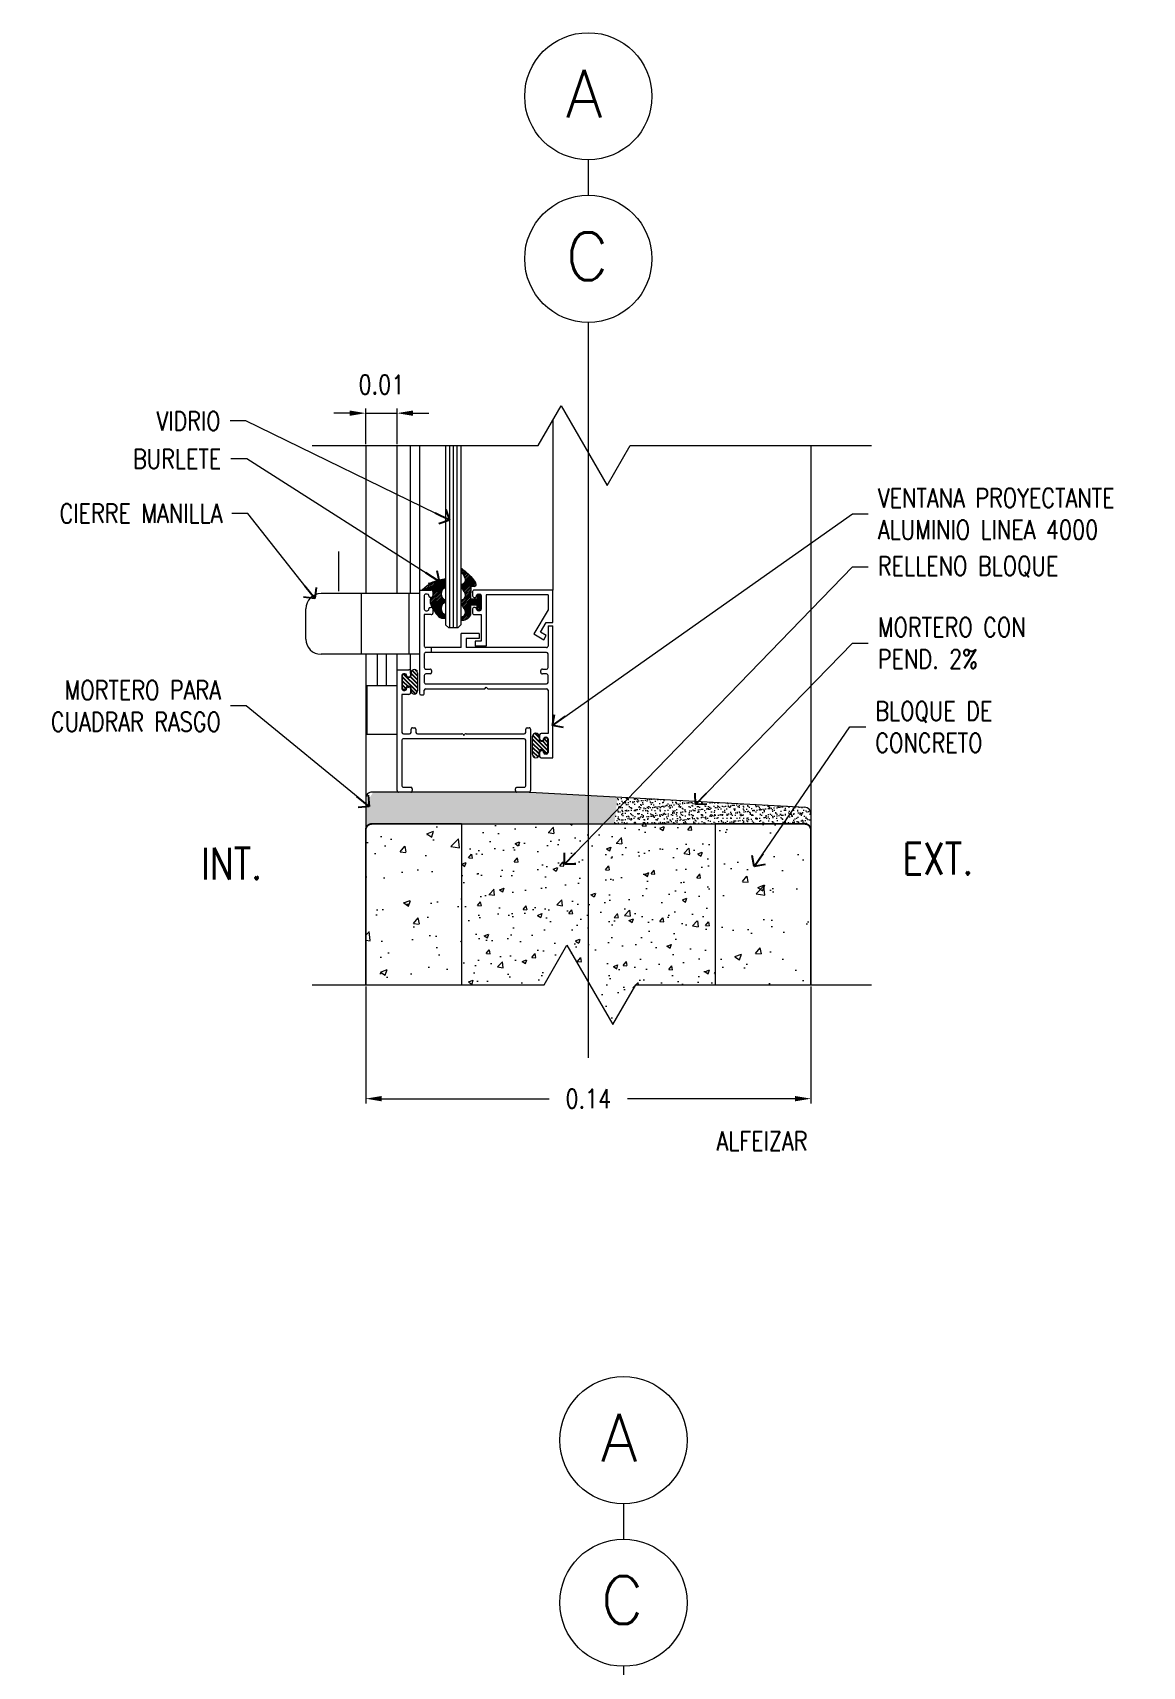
# Model space of a CAD drawing. Header units: metres. Extents: x -40 to 265, y 63 to 163.
# Drawn here: x -39.986 to -39.637, y 66.16 to 66.673 of the extents above; entities that cross this region are included whole.
import ezdxf

# ---------------------------------------------------------------- set-up
doc = ezdxf.new("R2010")
doc.units = ezdxf.units.M
doc.header["$LTSCALE"] = 5
doc.header["$MEASUREMENT"] = 0
doc.linetypes.add('CENTER', pattern=[2, 1.25, -0.25, 0.25, -0.25])
doc.layers.get('0').update_dxf_attribs({"color": 30})
for name, color, linetype, lineweight in [('A-ANNO-DIMS', 3, 'Continuous', 18), ('A-ANNO-SYMB', 3, 'Continuous', 18), ('A-ANNO-TEXT', 3, 'Continuous', 18), ('A-DETL-MBND', 3, 'Continuous', 18), ('A-DETL-PATT', 8, 'Continuous', 18)]:
    doc.layers.add(name, color=color, linetype=linetype, lineweight=lineweight)
doc.styles.add('E-ROMANS', font='romans.shx', dxfattribs={"width": 0.8})
doc.dimstyles.new('E-0001_ARW_24', dxfattribs={"dimscale": 0.001, "dimtxt": 2.4, "dimasz": 2.4, "dimexe": 1.2, "dimexo": 0.8, "dimgap": 1.2, "dimtad": 0, "dimdec": 0, "dimlfac": 1000, "dimzin": 0, "dimdsep": 46, "dimtxsty": 'E-ROMANS', "dimblk": 'OPEN90', "dimcen": 1.2, "dimclrd": 256, "dimclre": 256, "dimclrt": 256, "dimadec": 0, "dimazin": 0, "dimtfac": 1, "dimtdec": 0, "dimtmove": 1, "dimatfit": 3, "dimldrblk": 'OPEN90', "dimfxl": 1, "dimtfill": 1, "dimtolj": 1, "dimtzin": 0, "dimlwd": -1, "dimarcsym": 0})
pattern_1 = [(45, (-0.2417739847272884, 0.2070580966467475), (-0.0002651650429449553, 0.0002651650429449554), [])]
pattern_2 = [(49.99999999999999, (-0.2417739847272884, 0.2070580966467475), (0.02151780547802261, -0.001882564049477853), [0.00225, -0.02475]), (355, (-0.2417739847272884, 0.2070580966467475), (-0.004162540008390001, 0.02256576401100036), [0.0018, -0.0198]), (100.4514, (-0.2399808343272884, 0.2069012164467475), (0.01735528145142065, 0.02068318626182861), [0.0019122057, -0.02103426335999999]), (46.18420000000001, (-0.2417739847272884, 0.2130580966467475), (0.03201723145876934, -0.004965570429870543), [0.003375, -0.037125]), (96.6356, (-0.2391058823772884, 0.2126442974367475), (0.0280398811664611, 0.02922353612701325), [0.002868308639999999, -0.03155138999999998]), (351.1842, (-0.2417739847272884, 0.2130580966467475), (0.02803985835400882, 0.02922355802775974), [0.0027, -0.0297]), (21, (-0.2387739847272884, 0.2115580966467475), (0.01790721156355385, -0.01207856671996017), [0.00225, -0.02475]), (326.0000000000001, (-0.2387739847272884, 0.2115580966467475), (0.007299459957647452, 0.02175450135140559), [0.0018, -0.0198]), (71.4514, (-0.2372817177372884, 0.2105515484667475), (0.0252066788574447, 0.009675914901298573), [0.0019122057, -0.02103426336]), (37.50000000000001, (-0.2417739847272884, 0.2070580966467475), (0.0003647956595187201, 0.009986815614939346), [0, -0.01956, 0, -0.0201, 0, -0.019875]), (7.499999999999999, (-0.2417739847272884, 0.2070580966467475), (0.007892086123264459, 0.01183235135647081), [0, -0.01146, 0, -0.01911, 0, -0.007575]), (327.5, (-0.2484639847272884, 0.2070580966467475), (0.01601467308517227, -0.000676646152031394), [0, -0.0075, 0, -0.0234, 0, -0.03105]), (317.5, (-0.2514639847272884, 0.2070580966467475), (0.01749558508027159, 0.003003149469969529), [0, -0.00975, 0, -0.01554, 0, -0.02205])]
pattern_3 = [(37.50000000000001, (-0.2417739847272884, 0.2070580966467475), (-6.299335810960815e-05, 0.001926823769013159), [0, -0.00152, 0, -0.0017, 0, -0.001625]), (7.499999999999999, (-0.2417739847272884, 0.2070580966467475), (0.001769776705267727, 0.00282214606522974), [0, -0.00082, 0, -0.00137, 0, -0.0005250000000000001]), (327.5, (-0.2430039847272884, 0.2070580966467475), (0.003114141861751495, 5.659053536964498e-06), [0, -0.0005, 0, -0.0018, 0, -0.00235]), (317.5, (-0.2430039847272884, 0.2070580966467475), (0.003006126604572293, 0.0008776755649342492), [0, -0.00025, 0, -0.00118, 0, -0.00135])]

# ---------------------------------------------------------------- blocks, each defined once
blk = doc.blocks.new('_Open90')
at = {"color": 0, "linetype": 'ByBlock', "lineweight": -2}
for p, q in [((0, 0), (-1, 0)), ((-0.5, 0.5), (0, 0)), ((0, 0), (-0.5, -0.5))]:
    blk.add_line(p, q, dxfattribs=at)

msp = doc.modelspace()

# ---------------------------------------------------------------- hatches: boundary and pattern name
at = {"layer": 'A-DETL-PATT'}
h = msp.add_hatch(dxfattribs=at)
h.set_pattern_fill('ANSI31', color=256, scale=0.003, style=0)
h.set_pattern_definition(pattern_1)
edge = h.paths.add_edge_path()
edge.add_line((-39.84857556830772, 66.49532634582626), (-39.84845280174762, 66.49920155022839))
edge.add_spline(control_points=[(-39.84845280174762, 66.49920155022839), (-39.84788121603476, 66.4992131088922), (-39.84571864841735, 66.49925684055232), (-39.84904843631433, 66.503255027569), (-39.85079629488975, 66.50450662288549), (-39.85160321296675, 66.50508443558736)], knot_values=[0, 0, 0, 0, 0.001435461264695682, 0.005431000070971478, 0.008857436169283922, 0.008857436169283922, 0.008857436169283922, 0.008857436169283922], degree=3, periodic=0)
edge.add_line((-39.85160321296674, 66.50508443558735), (-39.85160321296675, 66.50376587562307))
edge.add_spline(control_points=[(-39.85160321296675, 66.50376587562307), (-39.85135782387885, 66.50356677360492), (-39.85050044877666, 66.50287112281367), (-39.84961762001384, 66.50070085258606), (-39.85102676501944, 66.50006872946352), (-39.85160321296675, 66.49981014282056)], knot_values=[0, 0, 0, 0, 0.0009720907800728597, 0.003396428256251964, 0.005074714912631993, 0.005074714912631993, 0.005074714912631993, 0.005074714912631993], degree=3, periodic=0)
edge.add_line((-39.85160321296676, 66.49981014282058), (-39.85160321296676, 66.49884657976975))
edge.add_spline(control_points=[(-39.85160321296675, 66.49884657976973), (-39.85135782387885, 66.49864747775158), (-39.85050044877666, 66.49795182696035), (-39.84961762001384, 66.49578155673272), (-39.85102676501944, 66.4951494336102), (-39.85160321296675, 66.49489084696722)], knot_values=[0, 0, 0, 0, 0.0009720907800728597, 0.003396428256251964, 0.005074714912631993, 0.005074714912631993, 0.005074714912631993, 0.005074714912631993], degree=3, periodic=0)
edge.add_line((-39.85160321296675, 66.49489084696721), (-39.85160321296675, 66.49352157315813))
edge.add_spline(control_points=[(-39.85160321296675, 66.49352157315813), (-39.85135782387885, 66.49332247113998), (-39.85050044877666, 66.49262682034875), (-39.84961762001384, 66.49045655012112), (-39.85102676501944, 66.4898244269986), (-39.85160321296675, 66.48956584035562)], knot_values=[0, 0, 0, 0, 0.0009720907800728597, 0.003396428256251964, 0.005074714912631993, 0.005074714912631993, 0.005074714912631993, 0.005074714912631993], degree=3, periodic=0)
edge.add_line((-39.85160321296676, 66.48956584035562), (-39.85160321296676, 66.48870370499435))
edge.add_arc((-39.85112681228425, 66.49148766144893), 0.002824424038859526, 260.289396401882, 334.5925315056479)
edge.add_line((-39.84857556830772, 66.49027583418255), (-39.84857556830772, 66.49337107859988))
edge.add_line((-39.84857556830772, 66.49337107859988), (-39.84645716181931, 66.49337107859988))
edge.add_line((-39.84645716181931, 66.49337107859988), (-39.84645716181931, 66.49220098596308))
edge.add_arc((-39.84617079831931, 66.49220098596307), 0.0002863634999989983, 179.9999999971567, 270)
edge.add_line((-39.84617079831931, 66.49191462246307), (-39.8456935258193, 66.49191462246307))
edge.add_arc((-39.8456935258193, 66.49220098596307), 0.0002863634999989983, 270, 360)
edge.add_line((-39.8454071623193, 66.49220098596307), (-39.8454071623193, 66.49649643846305))
edge.add_arc((-39.8456935258193, 66.49649643846307), 0.0002863634999989983, 359.9999999971567, 450)
edge.add_line((-39.8456935258193, 66.49678280196306), (-39.84617079831931, 66.49678280196306))
edge.add_arc((-39.84617079831931, 66.49649643846307), 0.0002863634999989983, 90, 180)
edge.add_line((-39.84645716181931, 66.49649643846307), (-39.84645716181931, 66.49532634582626))
edge.add_line((-39.84645716181931, 66.49532634582626), (-39.84857556830772, 66.49532634582626))
h = msp.add_hatch(dxfattribs=at)
h.set_pattern_fill('ANSI31', color=256, scale=0.003, style=0)
h.set_pattern_definition(pattern_1)
edge = h.paths.add_edge_path()
edge.add_line((-39.85637593796676, 66.49892786410386), (-39.85637593796676, 66.50163741235521))
edge.add_arc((-39.85551400674155, 66.49034209849086), 0.01132815257361953, 94.36371213894589, 136.5335301219214)
edge.add_line((-39.86373572023219, 66.49813507404639), (-39.86090428054477, 66.49813507404639))
edge.add_arc((-39.86090428054477, 66.4976578015464), 0.0004772724999924095, 0, 90, ccw=False)
edge.add_line((-39.86042700804477, 66.4976578015464), (-39.86042700804477, 66.49632143854639))
edge.add_arc((-39.86090428054477, 66.49632143854639), 0.0004772724999924093, -90, 0, ccw=False)
edge.add_line((-39.86090428054477, 66.4958441660464), (-39.86119064404476, 66.4958441660464))
edge.add_arc((-39.85692394443065, 66.49494922040357), 0.004359547373372757, 168.1538710655944, 213.3212581242221)
edge.add_arc((-39.86090428054477, 66.4922168950464), 0.0004772724999924094, 19.268759874742614, 44.99999999939689, ccw=False)
edge.add_spline(control_points=[(-39.86045374436241, 66.4923743948485), (-39.86010574730906, 66.4918211266826), (-39.85937167383995, 66.4906754255734), (-39.85801780201285, 66.48914515759985), (-39.85682636633097, 66.48928465764763), (-39.85637593796676, 66.48933739635545)], knot_values=[0.0002174706763087759, 0.0002174706763087759, 0.0002174706763087759, 0.0002174706763087759, 0.002222876197447423, 0.004367017649967747, 0.005670354478140266, 0.005670354478140266, 0.005670354478140266, 0.005670354478140266], degree=3, periodic=0)
edge.add_line((-39.85637593796675, 66.48933739635545), (-39.85637593796675, 66.49038213271997))
edge.add_arc((-39.85578952853197, 66.49234132899564), 0.002045073610356001, 106.6630318936925, 253.3369681064981, ccw=False)
edge.add_line((-39.85637593796676, 66.4943005252713), (-39.85637593796676, 66.49500947155254))
edge.add_arc((-39.85578952853198, 66.4969686678282), 0.002045073610356001, 106.66303189350191, 253.3369681064981, ccw=False)
h = msp.add_hatch(dxfattribs=at)
h.set_pattern_fill('AR-SAND', color=256, scale=0.001, style=0)
h.set_pattern_definition(pattern_3)
h.paths.add_polyline_path([(-39.87916491585987, 66.434587188606), (-39.88151153918763, 66.43086822103828), (-39.88151105991649, 66.4226798365852, -0.4142229331991519), (-39.87960202058005, 66.42458903832406), (-39.8513873537056, 66.42458978703854), (-39.80326119655525, 66.42459106413142), (-39.80231919766002, 66.43307565091465), (-39.82979157948227, 66.43458718860603)])
h = msp.add_hatch(dxfattribs=at)
h.set_pattern_fill('AR-SAND', color=256, scale=0.001, style=0)
h.set_pattern_definition(pattern_3)
h.paths.add_polyline_path([(-39.80231919766003, 66.43307565091465), (-39.80326119655525, 66.4245910641314), (-39.77163549437513, 66.42459190336233), (-39.743420928818, 66.42459265207412, -0.4142060142465757), (-39.74151178816292, 66.4226836619316), (-39.74151205772105, 66.42783714884554, 0.3981893363221323), (-39.74340218351568, 66.42983402126198)])
h = msp.add_hatch(dxfattribs=at)
h.set_pattern_fill('AR-CONC', color=256, scale=0.003, style=0)
h.set_pattern_definition(pattern_2)
h.paths.add_polyline_path([(-39.8513873537056, 66.42458978703854), (-39.87957475156389, 66.42458903904769), (-39.88151105992303, 66.42159309593654), (-39.88151105992304, 66.37396767912321), (-39.85138735370559, 66.37396767912321)])
h = msp.add_hatch(dxfattribs=at)
h.set_pattern_fill('AR-CONC', color=256, scale=0.002, style=0)
h.set_pattern_definition([(49.99999999999999, (-0.2417739847272884, 0.2070580966467475), (0.01434520365201507, -0.001255042699651902), [0.0015, -0.0165]), (355, (-0.2417739847272884, 0.2070580966467475), (-0.00277502667226, 0.01504384267400024), [0.0012, -0.0132]), (100.4514, (-0.2405785511272884, 0.2069535098467475), (0.01157018763428043, 0.01378879084121907), [0.0012748038, -0.01402284224]), (46.18420000000001, (-0.2417739847272884, 0.2110580966467475), (0.02134482097251289, -0.003310380286580362), [0.00225, -0.02475]), (96.6356, (-0.2399952498272884, 0.2107822305067475), (0.01869325411097407, 0.01948235741800883), [0.001912205759999999, -0.02103425999999999]), (351.1842, (-0.2417739847272884, 0.2110580966467475), (0.01869323890267255, 0.01948237201850649), [0.0018, -0.0198]), (21, (-0.2397739847272884, 0.2100580966467475), (0.01193814104236923, -0.008052377813306777), [0.0015, -0.0165]), (326.0000000000001, (-0.2397739847272884, 0.2100580966467475), (0.004866306638431635, 0.01450300090093706), [0.0012, -0.0132]), (71.4514, (-0.2387791400672884, 0.2093870645267475), (0.0168044525716298, 0.006450609934199048), [0.0012748038, -0.01402284224]), (37.50000000000001, (-0.2417739847272884, 0.2070580966467475), (0.0002431971063458134, 0.00665787707662623), [0, -0.01304, 0, -0.0134, 0, -0.01325]), (7.499999999999999, (-0.2417739847272884, 0.2070580966467475), (0.005261390748842972, 0.007888234237647205), [0, -0.00764, 0, -0.01274, 0, -0.00505]), (327.5, (-0.2462339847272884, 0.2070580966467475), (0.01067644872344818, -0.000451097434687596), [0, -0.005, 0, -0.0156, 0, -0.0207]), (317.5, (-0.2482339847272884, 0.2070580966467475), (0.01166372338684772, 0.002002099646646353), [0, -0.006500000000000001, 0, -0.01036, 0, -0.0147])])
h.paths.add_polyline_path([(-39.8182188541731, 66.3864676791232), (-39.80378509744776, 66.36146767912322), (-39.79656821908509, 66.37396767912315), (-39.77163549437515, 66.37396767912317), (-39.77163549437513, 66.42459190336233), (-39.85138735370559, 66.42458978703854), (-39.8513873537056, 66.37396767912321), (-39.8254357325394, 66.37396767912321)])
h = msp.add_hatch(dxfattribs=at)
h.set_pattern_fill('AR-CONC', color=256, scale=0.003, style=0)
h.set_pattern_definition(pattern_2)
h.paths.add_polyline_path([(-39.77163549437513, 66.42458978703854), (-39.74344809651684, 66.42458903904769), (-39.74151178815769, 66.42159309593654), (-39.74151178815769, 66.37396767912321), (-39.77163549437513, 66.37396767912321)])

# ---------------------------------------------------------------- linework, layer by layer
for p, q in [((-39.86993358860325, 66.47077353609234), (-39.86529583972985, 66.46613578721895)), ((-39.86993358860325, 66.46950797626275), (-39.86831252577161, 66.4678869134311)), ((-39.869606681704, 66.47171218902267), (-39.86525631810325, 66.46736182542192)), ((-39.86747194063017, 66.47084300777843), (-39.86525631810325, 66.46862738525151)), ((-39.86726086260325, 66.4718974895811), (-39.86525631810325, 66.4698929450811)), ((-39.86695771845145, 66.47285990525889), (-39.86525631810325, 66.47115850491069)), ((-39.86591582830079, 66.47308357493782), (-39.86531674968811, 66.47248449632514)), ((-39.86993358860325, 66.46824241643316), (-39.86888358910325, 66.46719241693316)), ((-39.86726086260325, 66.46683525026275), (-39.86590300286817, 66.46547739052767)), ((-39.82467211394403, 66.44684643696306), (-39.82902247754478, 66.4511968005638)), ((-39.82680685501786, 66.4477156182073), (-39.82902247754478, 66.44993124073422)), ((-39.82701793304479, 66.44666113640463), (-39.82902247754478, 66.44866568090463)), ((-39.82434520704479, 66.44778508989339), (-39.82898295591818, 66.45242283876678)), ((-39.82701793304479, 66.45172337572298), (-39.82837579277986, 66.45308123545806)), ((-39.82434520704479, 66.44905064972298), (-39.82596626987642, 66.45067171255462)), ((-39.82434520704479, 66.45031620955257), (-39.82539520654478, 66.45136620905257)), ((-39.82732107719659, 66.44569872072684), (-39.82902247754478, 66.44740012107503)), ((-39.82836296734725, 66.44547505104791), (-39.82896204595993, 66.44607412966059))]:
    msp.add_line(p, q)
at = {"layer": 'A-ANNO-DIMS'}
for p, q in [((-39.88652215216587, 66.55377305210284), (-39.89152215216587, 66.55377305210284)), ((-39.88152215216587, 66.54405716664672), (-39.88152215216587, 66.55527305210283)), ((-39.88152215216587, 66.55377305210284), (-39.87165176960325, 66.55377305210284)), ((-39.87165176960325, 66.54405716664672), (-39.87165176960325, 66.55527305210283)), ((-39.86665176960324, 66.55377305210284), (-39.86165176960325, 66.55377305210284)), ((-39.88151105992303, 66.37346767912321), (-39.88151105992303, 66.33667902360058)), ((-39.74151178815769, 66.3734676791232), (-39.74151178815769, 66.33667902360058)), ((-39.87651105992303, 66.33817902360057), (-39.82379713832607, 66.33817902360057)), ((-39.74651178815769, 66.33817902360057), (-39.79922570975464, 66.33817902360057))]:
    msp.add_line(p, q, dxfattribs=at)
for points in [[(-39.88652215216587, 66.55460638543617), (-39.88652215216587, 66.55293971876951), (-39.88152215216587, 66.55377305210284)], [(-39.86665176960324, 66.55460638543617), (-39.86665176960324, 66.55293971876951), (-39.87165176960325, 66.55377305210284)], [(-39.87651105992303, 66.3390123569339), (-39.87651105992303, 66.33734569026724), (-39.88151105992303, 66.33817902360057)], [(-39.74651178815769, 66.3390123569339), (-39.74651178815769, 66.33734569026724), (-39.74151178815769, 66.33817902360057)]]:
    msp.add_solid(points, dxfattribs=at)
at = {"layer": 'A-ANNO-SYMB', "linetype": 'CENTER'}
for p, q in [((-39.81152215155416, 66.6334378554679), (-39.81152215155421, 66.62231672707114)), ((-39.81152215155429, 66.58231672707113), (-39.81152215155526, 66.35097795344898)), ((-39.8004587954084, 66.21077085227799), (-39.80045879540845, 66.19964972388122)), ((-39.80045879540852, 66.15964972388122), (-39.80045879540964, 65.89219385698871))]:
    msp.add_line(p, q, dxfattribs=at)
at = {"layer": 'A-ANNO-SYMB'}
for p, q in [((-39.82724834124441, 66.54355716664672), (-39.82003146288174, 66.55605716664671)), ((-39.82003146287811, 66.55605716664671), (-39.80559770615277, 66.53105716664673)), ((-39.89836309426732, 66.54355716664672), (-39.82724834124441, 66.54355716664672)), ((-39.80559770615277, 66.53105716664673), (-39.7983808277901, 66.54355716664666)), ((-39.7983808277901, 66.54355716664666), (-39.72238885923844, 66.54355716664672)), ((-39.8254357325394, 66.37396767912321), (-39.81821885417673, 66.3864676791232)), ((-39.8182188541731, 66.3864676791232), (-39.80378509744776, 66.36146767912322)), ((-39.89836309426732, 66.37396767912321), (-39.8254357325394, 66.37396767912321)), ((-39.80378509744776, 66.36146767912322), (-39.79656821908509, 66.37396767912315)), ((-39.79656821908509, 66.37396767912315), (-39.72238885923844, 66.37396767912321))]:
    msp.add_line(p, q, dxfattribs=at)
for centre in [(-39.81152215155429, 66.6534378554679), (-39.81152215155429, 66.60231672707114), (-39.80045879540852, 66.23077085227798), (-39.80045879540852, 66.17964972388123)]:
    msp.add_circle(centre, 0.02, dxfattribs=at)
at = {"layer": 'A-DETL-MBND'}
for p, q in [((-39.82262702604478, 66.55156151937271), (-39.82262702604478, 66.49813507404639)), ((-39.88152215216587, 66.54355716664672), (-39.88151780288084, 66.49702600249861)), ((-39.87165176960325, 66.49702600249861), (-39.87165176960325, 66.54355716664672)), ((-39.86745177160324, 66.49702600249861), (-39.86745177160324, 66.54355716664672)), ((-39.86462700604479, 66.54355716664672), (-39.86462700604478, 66.49813507404639)), ((-39.85637593796677, 66.54355716664672), (-39.85637593796676, 66.48725350023375)), ((-39.85519230216674, 66.54355716664672), (-39.85519230216676, 66.48629895523375)), ((-39.85400866636675, 66.54355716664672), (-39.85400866636675, 66.48629895523375)), ((-39.85282503056678, 66.54363432304899), (-39.85282503056675, 66.48629895523375)), ((-39.85160321296674, 66.54355716664672), (-39.85160321296675, 66.48725350023375)), ((-39.74152215155429, 66.5435571666467), (-39.74151205772105, 66.42783714884554)), ((-39.89008085727045, 66.51022910437442), (-39.89008085727045, 66.49776190369435)), ((-39.86476721178296, 66.49702600249861), (-39.89558413779157, 66.49702600249861)), ((-39.88298512472937, 66.49702600249861), (-39.88298512472937, 66.47793510249862)), ((-39.86794032265949, 66.49702600249861), (-39.86794032265949, 66.47793510249862)), ((-39.86462700604478, 66.49813507404639), (-39.86090428054477, 66.49813507404639)), ((-39.86462700604478, 66.49813507404639), (-39.86462700604478, 66.46566688254637)), ((-39.86309973404477, 66.49641689304639), (-39.86309973404477, 66.4921214405464)), ((-39.86309973404478, 66.49641689304639), (-39.86309973404478, 66.49212144054638)), ((-39.86214410057676, 66.4968941655464), (-39.86262193688708, 66.4968941655464)), ((-39.86166791654477, 66.49632143854639), (-39.86166791654477, 66.49641689304639)), ((-39.86090428054477, 66.4958441660464), (-39.86119064404478, 66.4958441660464)), ((-39.86042700804477, 66.4976578015464), (-39.86042700804477, 66.49632143854639)), ((-39.84845280174762, 66.49920155022839), (-39.84857556830772, 66.49532634582626)), ((-39.84645716181931, 66.49532634582626), (-39.84857556830772, 66.49532634582626)), ((-39.8478889793193, 66.4976578015464), (-39.8478889793193, 66.49632143854639)), ((-39.82262702604477, 66.49813507404639), (-39.8474117068193, 66.49813507404639)), ((-39.8474117068193, 66.4958441660464), (-39.8471253433193, 66.4958441660464)), ((-39.8466480708193, 66.49632143854639), (-39.8466480708193, 66.49641689304639)), ((-39.84645716181931, 66.49649643846307), (-39.84645716181931, 66.49532634582626)), ((-39.8461707983193, 66.4968941655464), (-39.8456935258193, 66.4968941655464)), ((-39.84617079831931, 66.49678280196306), (-39.8456935258193, 66.49678280196306)), ((-39.8454071623193, 66.49649643846307), (-39.8454071623193, 66.49220098596307)), ((-39.84521625331929, 66.49641689304639), (-39.84521625331929, 66.49212144054638)), ((-39.8452162533193, 66.49641689304639), (-39.8452162533193, 66.4921214405464)), ((-39.82415429804477, 66.49660780204641), (-39.8436889813193, 66.49660780204641)), ((-39.8436889813193, 66.49660780204641), (-39.8436889813193, 66.48054172212791)), ((-39.82415429804477, 66.49660780204641), (-39.82415429804477, 66.49189699372343)), ((-39.82262702604478, 66.4879341472704), (-39.82262702604477, 66.49813507404639)), ((-39.90035686279157, 66.48270782749861), (-39.90035686279157, 66.49225327749862)), ((-39.86090428054477, 66.4904032595464), (-39.86309973404477, 66.49040325954638)), ((-39.86309973404478, 66.49040325954638), (-39.86309973404477, 66.48052657519348)), ((-39.86262246154477, 66.49164416804639), (-39.86214518904477, 66.49164416804639)), ((-39.86166791654477, 66.4921214405464), (-39.86166791654477, 66.4922168950464)), ((-39.86119064404478, 66.49269416754639), (-39.86090428054477, 66.49269416754639)), ((-39.86042700804477, 66.4922168950464), (-39.86042700804477, 66.49088053204639)), ((-39.84645716181931, 66.49337107859988), (-39.84857556830772, 66.49337107859988)), ((-39.84857556830772, 66.49337107859988), (-39.84857556830772, 66.49027583418255)), ((-39.8478889793193, 66.4922168950464), (-39.8478889793193, 66.49088053204639)), ((-39.8471253433193, 66.49269416754639), (-39.8474117068193, 66.49269416754639)), ((-39.8474117068193, 66.4904032595464), (-39.84521625331931, 66.49040325954638)), ((-39.8466480708193, 66.4921214405464), (-39.8466480708193, 66.4922168950464)), ((-39.84645716181931, 66.49220098596307), (-39.84645716181931, 66.49337107859988)), ((-39.8456935258193, 66.49191462246307), (-39.84617079831931, 66.49191462246307)), ((-39.8456935258193, 66.49164416804639), (-39.8461707983193, 66.49164416804639)), ((-39.84521625331931, 66.49040325954638), (-39.84521625331931, 66.48206899412791)), ((-39.82415429804477, 66.49189699372344), (-39.82865223127693, 66.48441218894604)), ((-39.85542139296676, 66.48629895523375), (-39.85637593796676, 66.48725350023375)), ((-39.85255775796675, 66.48629895523375), (-39.85542139296676, 66.48629895523375)), ((-39.85255775796675, 66.48629895523375), (-39.85160321296675, 66.48725350023375)), ((-39.85149442674133, 66.48004930269349), (-39.85149442674133, 66.4844251776741)), ((-39.84584367008719, 66.4844251776741), (-39.85149442674133, 66.4844251776741)), ((-39.84584367008719, 66.4844251776741), (-39.84584367008719, 66.4828979056741)), ((-39.82865223127693, 66.48441218894604), (-39.82550333351348, 66.48251988416104)), ((-39.82657051672159, 66.48491121226415), (-39.82475390824246, 66.4879341472704)), ((-39.82473069956613, 66.48380558894186), (-39.82657051672159, 66.48491121226415)), ((-39.82475390824246, 66.4879341472704), (-39.82262702604478, 66.4879341472704)), ((-39.82415429804477, 66.48689241809853), (-39.82415429804478, 66.4805265751935)), ((-39.82415429804477, 66.48689241809853), (-39.82262702604478, 66.48689241809853)), ((-39.82262702604478, 66.44533507404638), (-39.82262702604478, 66.48689241809853)), ((-39.85149442674133, 66.48004930269349), (-39.86262246154479, 66.48004930269349)), ((-39.86080882604479, 66.4785220306935), (-39.86080882604479, 66.48004930269349)), ((-39.84996715474132, 66.4828979056741), (-39.84996715474132, 66.48004930269349)), ((-39.84584367008718, 66.4828979056741), (-39.84996715474132, 66.4828979056741)), ((-39.82463157054478, 66.48004930269349), (-39.84996715474132, 66.48004930269349)), ((-39.84521625331931, 66.48206899412791), (-39.84705174277618, 66.48206899412791)), ((-39.84705174277618, 66.48206899412791), (-39.84705174277618, 66.4805417221279)), ((-39.8436889813193, 66.48054172212791), (-39.84705174277618, 66.4805417221279)), ((-39.82550333351348, 66.48251988416104), (-39.82473069956613, 66.48380558894186)), ((-39.86462700604478, 66.47793510249863), (-39.89558413779157, 66.47793510249862)), ((-39.88151601844739, 66.47793510249863), (-39.8815116397931, 66.43258707317354)), ((-39.87785631210325, 66.46799626360601), (-39.87785631210325, 66.47793510249862)), ((-39.87499267710325, 66.46799626360601), (-39.87499267710326, 66.47793510249862)), ((-39.87165176960325, 66.473064461106), (-39.87165176960325, 66.47793510249862)), ((-39.86745177160324, 66.47191900710601), (-39.86745177160324, 66.47793510249862)), ((-39.86309973404477, 66.47804475819349), (-39.86309973404478, 66.47374930569349)), ((-39.82463157054478, 66.47852203069348), (-39.86262246154478, 66.47852203069348)), ((-39.82415429804478, 66.47374930569349), (-39.82415429804478, 66.47804475819349)), ((-39.87165176960325, 66.43506446110601), (-39.87165176960325, 66.473064461106)), ((-39.87165176960325, 66.473064461106), (-39.86792904410324, 66.473064461106)), ((-39.87012449760325, 66.471346280106), (-39.87012449760325, 66.467050827606)), ((-39.87012449760324, 66.471346280106), (-39.87012449760324, 66.46705082760602)), ((-39.86993358860325, 66.46713037302268), (-39.86993358860325, 66.47142582552269)), ((-39.86916995260324, 66.47182355260601), (-39.86964722510324, 66.47182355260601)), ((-39.86964722510325, 66.47171218902268), (-39.86916995260324, 66.47171218902268)), ((-39.86888358910325, 66.47142582552269), (-39.86888358910325, 66.47133037102269)), ((-39.86869268010324, 66.471250825606), (-39.86869268010324, 66.471346280106)), ((-39.86792904410324, 66.47077355310601), (-39.86821540760324, 66.47077355310601)), ((-39.86821540760324, 66.47066218952268), (-39.86792904410325, 66.47066218952268)), ((-39.86745177160324, 66.47258718860601), (-39.86745177160324, 66.471250825606)), ((-39.86726086260325, 66.47133037102269), (-39.86726086260325, 66.47214173427268)), ((-39.86525631810325, 66.47214173427268), (-39.86525631810325, 66.46641446427269)), ((-39.86309973404478, 66.47126748869348), (-39.86309973404478, 66.46910324454637)), ((-39.86262246154478, 66.4732720331935), (-39.86128609854478, 66.4732720331935)), ((-39.86128609854478, 66.47174476119349), (-39.86262246154478, 66.47174476119349)), ((-39.86080882604478, 66.47279476069349), (-39.86080882604478, 66.47222203369348)), ((-39.82644520604478, 66.47222203369348), (-39.82644520604478, 66.47279476069349)), ((-39.82596793354478, 66.4732720331935), (-39.82463157054478, 66.4732720331935)), ((-39.82463157054478, 66.47174476119349), (-39.82596793354478, 66.47174476119349)), ((-39.82415429804478, 66.46910324454637), (-39.82415429804478, 66.47126748869348)), ((-39.87165176960325, 66.46799626360601), (-39.88119721960325, 66.46799626360601)), ((-39.88119721960325, 66.46799626360601), (-39.88119721960325, 66.45284047820411)), ((-39.87012449760324, 66.465332646606), (-39.87012449760324, 66.45339172510602)), ((-39.86792904410324, 66.46533264660602), (-39.87012449760324, 66.465332646606)), ((-39.86916995260324, 66.46684400952267), (-39.86964722510325, 66.46684400952267)), ((-39.86964722510324, 66.46657355510601), (-39.86916995260324, 66.46657355510601)), ((-39.86888358910325, 66.46722582752268), (-39.86888358910325, 66.46713037302268)), ((-39.86869268010324, 66.46705082760602), (-39.86869268010324, 66.46714628210601)), ((-39.86792904410325, 66.46789400902269), (-39.86821540760324, 66.46789400902269)), ((-39.86821540760324, 66.467623554606), (-39.86792904410324, 66.467623554606)), ((-39.86745177160324, 66.46714628210601), (-39.86745177160324, 66.46580991910601)), ((-39.86726086260325, 66.46641446427269), (-39.86726086260325, 66.46722582752268)), ((-39.86414973354478, 66.46518961004638), (-39.86357700654478, 66.46518961004638)), ((-39.86309973404478, 66.46566688254637), (-39.86309973404478, 66.46662142754637)), ((-39.86262246154478, 66.46862597204638), (-39.82463157054478, 66.46862597204638)), ((-39.86262246154478, 66.46709870004638), (-39.84410428854478, 66.46709870004638)), ((-39.84410428854478, 66.46709870004638), (-39.84362701604478, 66.46757597254638)), ((-39.84362701604478, 66.46757597254638), (-39.84314974354478, 66.46709870004638)), ((-39.84314974354478, 66.46709870004638), (-39.82463157054478, 66.46709870004638)), ((-39.82415429804478, 66.46662142754637), (-39.82415429804477, 66.45306688854636)), ((-39.86726086260325, 66.45339172510602), (-39.86726086260325, 66.45434627010602)), ((-39.86678359010325, 66.45482354260601), (-39.86621086310324, 66.45482354260601)), ((-39.86573359060324, 66.45434627010602), (-39.86573359060324, 66.45339172510602)), ((-39.83117906160324, 66.45339172510602), (-39.83117906160324, 66.45434627010602)), ((-39.83070178910324, 66.45482354260601), (-39.83012906210325, 66.45482354260601)), ((-39.82965178960325, 66.45434627010602), (-39.82965178960325, 66.43506446110601)), ((-39.88119721960325, 66.45284047820411), (-39.87165176960325, 66.45284047820411)), ((-39.87012449760324, 66.45090990810601), (-39.87012449760324, 66.43659173310601)), ((-39.86964722510324, 66.45291445260601), (-39.86773813510325, 66.45291445260601)), ((-39.83165633410324, 66.451387180606), (-39.86964722510324, 66.451387180606)), ((-39.86525631810324, 66.45291445260601), (-39.85132674484569, 66.45291445260601)), ((-39.85098926222447, 66.45277466272724), (-39.85065177960325, 66.452437180106)), ((-39.85065177960325, 66.452437180106), (-39.85031429698202, 66.45277466272724)), ((-39.84997681436079, 66.45291445260601), (-39.83165633410324, 66.45291445260601)), ((-39.83117906160324, 66.43659173310601), (-39.83117906160324, 66.45090990810601)), ((-39.82902247754478, 66.44641689171306), (-39.82902247754478, 66.45214416171305)), ((-39.82701793304479, 66.45214416171305), (-39.82701793304479, 66.45133279846306)), ((-39.82682702404478, 66.45258961604638), (-39.82682702404478, 66.45125325304637)), ((-39.82415429804477, 66.45306688854636), (-39.82634975154478, 66.45306688854637)), ((-39.82634975154478, 66.45077598054638), (-39.82606338804478, 66.45077598054638)), ((-39.82634975154478, 66.45066461696305), (-39.82606338804479, 66.45066461696305)), ((-39.82558611554478, 66.45125325304637), (-39.82558611554478, 66.45134870754637)), ((-39.82539520654478, 66.45133279846306), (-39.82539520654478, 66.45142825296305)), ((-39.82510884304478, 66.45182598004638), (-39.82463157054478, 66.45182598004638)), ((-39.82510884304479, 66.45171461646305), (-39.82463157054478, 66.45171461646305)), ((-39.82434520704479, 66.45142825296305), (-39.82434520704479, 66.44713280046305)), ((-39.82415429804478, 66.45134870754637), (-39.82415429804478, 66.44705325504638)), ((-39.82701793304479, 66.44722825496305), (-39.82701793304479, 66.44641689171306)), ((-39.82682702404478, 66.44714870954638), (-39.82682702404478, 66.44581234654638)), ((-39.82606338804479, 66.44789643646305), (-39.82634975154478, 66.44789643646305)), ((-39.82606338804478, 66.44762598204638), (-39.82634975154478, 66.44762598204638)), ((-39.82634975154478, 66.44533507404638), (-39.82262702604478, 66.44533507404638)), ((-39.82558611554478, 66.44705325504638), (-39.82558611554478, 66.44714870954638)), ((-39.82539520654478, 66.44713280046305), (-39.82539520654478, 66.44722825496305)), ((-39.82463157054478, 66.44684643696306), (-39.82510884304479, 66.44684643696306)), ((-39.82463157054478, 66.44657598254638), (-39.82510884304478, 66.44657598254638)), ((-39.82979157948214, 66.43458718860603), (-39.87951163979643, 66.434587188606)), ((-39.86735631710324, 66.434587188606), (-39.87117449710325, 66.434587188606)), ((-39.86964722510324, 66.436114460606), (-39.86735631710324, 66.436114460606)), ((-39.86687904460324, 66.43563718810601), (-39.86687904460324, 66.43506446110601)), ((-39.83442451460324, 66.43506446110601), (-39.83442451460324, 66.43563718810601)), ((-39.83394724210324, 66.436114460606), (-39.83165633410324, 66.436114460606)), ((-39.83012906210325, 66.434587188606), (-39.83394724210324, 66.434587188606)), ((-39.82979157948214, 66.43458718860603), (-39.74339896229189, 66.4298338440294)), ((-39.8815116397931, 66.43258707317354), (-39.88151105992303, 66.4226799483254)), ((-39.74151205772105, 66.42783714884554), (-39.74151178815769, 66.42268356207546)), ((-39.85138735370559, 66.42458978703854), (-39.77163549437513, 66.42459190336233)), ((-39.85138735370559, 66.42458978703854), (-39.8513873537056, 66.37396767912321)), ((-39.77163549437513, 66.42459190336233), (-39.77163549437515, 66.37396767912318))]:
    msp.add_line(p, q, dxfattribs=at)
for points in [[(-39.8513873537056, 66.42458978703854, 0.000572727, 0.000572727, 0), (-39.87960196992303, 66.42458903832541, 0.000572727, 0.000572727, 0.4142135623730953), (-39.88151105992303, 66.4226799483254, 0.000572727, 0.000572727, 0), (-39.88151105992303, 66.37396767912321, 0, 0, 0)], [(-39.74151178815769, 66.3739676791232, 0.000572727, 0.000572727, 0), (-39.74151178815769, 66.42268356207546, 0.000572727, 0.000572727, 0.4142135623730953), (-39.74342087815771, 66.42459265207548, 0.000572727, 0.000572727, 0), (-39.77163549437514, 66.42459190336234, 0.000572727, 0.000572727, 0)]]:
    msp.add_lwpolyline(points, format="xyseb", dxfattribs=at)
for centre, radius, start, end in [((-39.85551400674155, 66.49034209849086), 0.01132815257361915, 94.36371213894589, 136.5335301219214), ((-39.89558413779157, 66.49225327749862), 0.004772725, 90, 180), ((-39.86262246154477, 66.49641689304639), 0.0004772725000066202, 89.93701573243588, 180), ((-39.86214518904477, 66.4964168930464), 0.0004772724999924094, 359.999999998294, 89.86933142976477), ((-39.86119064404476, 66.49632143854642), 0.0004772725000137257, 180.000000003412, 269.999999998294), ((-39.85692394443065, 66.49494922040357), 0.004359547373371501, 168.1538710655944, 213.321258124222), ((-39.86090428054477, 66.4976578015464), 0.0004772724999924094, 0, 90.00000000085296), ((-39.86090428054477, 66.49632143854639), 0.0004772724999924094, 269.999999999147, 0), ((-39.85578952853198, 66.4969686678282), 0.002045073610356001, 106.6630318935018, 253.3369681064981), ((-39.84741170681931, 66.4976578015464), 0.0004772724999924094, 89.99999999914704, 180), ((-39.84741170681931, 66.49632143854639), 0.0004772724999924094, 180, 270.000000000853), ((-39.8471253433193, 66.49632143854639), 0.0004772724999924094, 270, 7.016477563892661e-15), ((-39.8461707983193, 66.49641689304639), 0.0004772724999995148, 90, 180), ((-39.84617079831931, 66.49649643846307), 0.0002863635, 90, 180), ((-39.84569352581931, 66.49641689304639), 0.0004772725000066202, 7.016477563892661e-15, 89.99999999914704), ((-39.8456935258193, 66.49649643846307), 0.0002863635, 0, 90), ((-39.86262246154477, 66.49212144054638), 0.0004772725000066202, 179.999999998294, 269.999999999147), ((-39.86214518904477, 66.49212144054638), 0.0004772724999924094, 270, 1.705989761520909e-09), ((-39.86119064404478, 66.4922168950464), 0.0004772724999995148, 90, 180), ((-39.86090428054477, 66.4922168950464), 0.0004772724999924094, 0, 90.00000000085296), ((-39.86090428054477, 66.49088053204639), 0.0004772724999924094, 269.999999999147, 0), ((-39.85578952853198, 66.49234132899564), 0.002045073610356001, 106.6630318935018, 253.3369681064981), ((-39.85112681228425, 66.49148766144893), 0.002824424038860067, 260.289396401882, 334.5925315056479), ((-39.84741170681931, 66.4922168950464), 0.0004772724999924094, 89.99999999914704, 180), ((-39.84741170681931, 66.49088053204639), 0.0004772724999924094, 180, 270.000000000853), ((-39.8471253433193, 66.4922168950464), 0.0004772724999995148, 7.016477563892661e-15, 90), ((-39.8461707983193, 66.49212144054638), 0.0004772724999924094, 179.999999998294, 270), ((-39.84617079831931, 66.49220098596307), 0.0002863635, 180, 270), ((-39.8456935258193, 66.49220098596307), 0.0002863635, 270, 0), ((-39.84569352581931, 66.49212144054638), 0.0004772725000066202, 270.000000000853, 1.706005658739691e-09), ((-39.89558413779157, 66.48270782749861), 0.004772725, 180, 270), ((-39.86262246154479, 66.48052657519348), 0.0004772724999924094, 180, 270.000000000853), ((-39.82463157054478, 66.48052657519348), 0.0004772724999995148, 270, 1.705989761520909e-09), ((-39.86262246154479, 66.47804475819349), 0.0004772724999924094, 89.99999999914701, 180), ((-39.82463157054478, 66.47804475819349), 0.0004772724999995148, 0, 90), ((-39.86964722510324, 66.471346280106), 0.0004772725000066202, 90.00000000085296, 180), ((-39.86964722510325, 66.47142582552269), 0.0002863635, 90, 180), ((-39.86916995260324, 66.471346280106), 0.0004772724999995148, 0, 90), ((-39.86916995260324, 66.47142582552269), 0.0002863635, 0, 90), ((-39.86821540760324, 66.47133037102269), 0.0006681815, 180, 270), ((-39.86821540760324, 66.471250825606), 0.0004772724999924094, 180, 270), ((-39.86792904410324, 66.47258718860601), 0.0004772724999924094, 0, 90.00000000085296), ((-39.86792904410325, 66.47133037102269), 0.0006681815, 270, 0), ((-39.86792904410324, 66.471250825606), 0.0004772724999924094, 269.999999999147, 0), ((-39.86625859035325, 66.47214173427268), 0.001002272250000011, 0, 180), ((-39.86262246154479, 66.47374930569349), 0.0004772724999924094, 180, 270.000000000853), ((-39.86262246154477, 66.4712674886935), 0.0004772724999924094, 90.00000000085296, 180.000000001706), ((-39.86262246154479, 66.46910324454637), 0.0004772724999924094, 180, 270.000000000853), ((-39.86128609854478, 66.4727947606935), 0.0004772724999924094, 359.999999998294, 90), ((-39.86128609854478, 66.47222203369348), 0.0004772724999995148, 270, 0), ((-39.82596793354477, 66.4727947606935), 0.0004772725000066202, 90.00000000085296, 180.000000001706), ((-39.82596793354479, 66.47222203369348), 0.0004772724999924094, 180, 270.000000000853), ((-39.82463157054478, 66.47374930569349), 0.0004772724999924094, 270, 0), ((-39.82463157054478, 66.4712674886935), 0.0004772724999995148, 359.999999998294, 90), ((-39.82463157054478, 66.46910324454637), 0.0004772724999924094, 270, 0), ((-39.86964722510324, 66.467050827606), 0.0004772725000066202, 179.999999998294, 269.999999999147), ((-39.86964722510325, 66.46713037302268), 0.0002863635, 180, 270), ((-39.86916995260324, 66.46713037302268), 0.0002863635, 270, 0), ((-39.86916995260324, 66.467050827606), 0.0004772724999924094, 270, 1.705989761520909e-09), ((-39.86821540760324, 66.46722582752268), 0.0006681815, 90, 180), ((-39.86821540760324, 66.46714628210601), 0.0004772724999995148, 90, 180), ((-39.86792904410325, 66.46722582752268), 0.0006681815, 0, 90), ((-39.86792904410324, 66.46714628210601), 0.0004772724999924094, 0, 90.00000000085296), ((-39.86792904410324, 66.46580991910601), 0.0004772724999924094, 269.999999999147, 0), ((-39.86625859035325, 66.46641446427269), 0.001002272250000011, 180, 0), ((-39.86414973354478, 66.46566688254637), 0.0004772724999995148, 180, 270), ((-39.86357700654477, 66.46566688254637), 0.0004772724999924094, 269.999999999147, 0), ((-39.86262246154477, 66.46662142754637), 0.0004772725000066202, 90.00000000085296, 180), ((-39.82463157054478, 66.46662142754637), 0.0004772725000066202, 0, 90), ((-39.86964722510324, 66.45339172510602), 0.0004772725000066202, 180, 269.999999999147), ((-39.86773813510325, 66.45339172510602), 0.0004772725000066202, 270.000000000853, 0), ((-39.86678359010325, 66.45434627010602), 0.0004772724999924094, 89.99999999914701, 180), ((-39.86621086310323, 66.454346270106), 0.0004772725000066202, 1.705989761546307e-09, 90.00000000085296), ((-39.86525631810323, 66.45339172510602), 0.0004772725000066202, 180, 269.999999999147), ((-39.83165633410324, 66.45339172510602), 0.0004772725000066202, 270, 0), ((-39.83070178910324, 66.454346270106), 0.0004772724999995148, 90, 179.999999998294), ((-39.83012906210324, 66.45434627010602), 0.0004772724999924094, 0, 90.00000000085296), ((-39.86964722510325, 66.45090990810601), 0.0004772724999924094, 89.99999999914701, 180), ((-39.85132674484569, 66.452437180106), 0.0004772725000066202, 45.00000000060316, 90), ((-39.8499768143608, 66.452437180106), 0.0004772725000038378, 89.99999999914701, 134.9999999987937), ((-39.83165633410324, 66.45090990810601), 0.0004772724999995148, 0, 90), ((-39.82802020529478, 66.45214416171305), 0.001002272250000011, 0, 180), ((-39.82634975154478, 66.45133279846306), 0.0006681815, 180, 270), ((-39.82634975154478, 66.45258961604638), 0.0004772724999924094, 90, 180), ((-39.82634975154478, 66.45125325304637), 0.0004772724999995148, 180, 270), ((-39.82606338804479, 66.45133279846306), 0.0006681815, 270, 0), ((-39.82606338804477, 66.45125325304637), 0.0004772724999924094, 269.999999999147, 0), ((-39.82510884304477, 66.45134870754639), 0.0004772725000066202, 90.00000000085296, 180.000000001706), ((-39.82510884304479, 66.45142825296305), 0.0002863635, 90, 180), ((-39.82463157054478, 66.45134870754639), 0.0004772724999924094, 359.999999998294, 90), ((-39.82463157054478, 66.45142825296305), 0.0002863635, 0, 90), ((-39.82802020529478, 66.44641689171306), 0.001002272250000011, 180, 0), ((-39.82634975154478, 66.44722825496305), 0.0006681815, 90, 180), ((-39.82634975154478, 66.44714870954638), 0.0004772724999924094, 90, 180), ((-39.82634975154478, 66.44581234654638), 0.0004772724999995148, 180, 270), ((-39.82606338804479, 66.44722825496305), 0.0006681815, 0, 90), ((-39.82606338804477, 66.44714870954638), 0.0004772724999924094, 0, 90.00000000085296), ((-39.82510884304477, 66.44705325504638), 0.0004772725000066202, 180, 269.999999999147), ((-39.82510884304479, 66.44713280046305), 0.0002863635, 180, 270), ((-39.82463157054478, 66.44713280046305), 0.0002863635, 270, 0), ((-39.82463157054478, 66.44705325504638), 0.0004772724999995148, 270, 0), ((-39.87951163979643, 66.432587188606), 0.002, 90.00000000001573, 180.0033068965436), ((-39.87117449710324, 66.435064461106), 0.0004772724999924094, 179.999999998294, 269.999999999147), ((-39.86964722510324, 66.436591733106), 0.0004772725000066202, 179.999999998294, 269.999999999147), ((-39.86735631710324, 66.43563718810601), 0.0004772724999924094, 0, 90), ((-39.86735631710324, 66.435064461106), 0.0004772724999995148, 270, 1.705989761520909e-09), ((-39.83394724210325, 66.43563718810601), 0.0004772724999924094, 89.99999999914701, 180), ((-39.83394724210324, 66.435064461106), 0.0004772724999924094, 179.999999998294, 269.999999999147), ((-39.83165633410324, 66.436591733106), 0.0004772724999924094, 270, 1.705989761520909e-09), ((-39.83012906210325, 66.435064461106), 0.0004772725000066202, 270.000000000853, 1.705989761495511e-09), ((-39.74351205771832, 66.4278370442336), 0.002, 0.002996911325492411, 86.75832550382545)]:
    msp.add_arc(centre, radius, start, end, dxfattribs=at)
for points in [[(-39.85160321296675, 66.50508443558736), (-39.84896031363979, 66.502903713807), (-39.84703175002305, 66.49940443206232), (-39.84845280174762, 66.49920155022839)], [(-39.85160321296675, 66.49981014282056), (-39.85022911640333, 66.50077373232621), (-39.85088887725652, 66.50310656918613), (-39.85160321296675, 66.50376587562307)], [(-39.85160321296675, 66.49489084696722), (-39.85022911640333, 66.49585443647287), (-39.85088887725652, 66.49818727333279), (-39.85160321296675, 66.49884657976973)], [(-39.86056679792355, 66.49255437766762), (-39.85932703593745, 66.49070933869594), (-39.85767927479493, 66.48933739635545), (-39.85637593796676, 66.48933739635545)], [(-39.85160321296675, 66.48956584035562), (-39.85022911640333, 66.49052942986127), (-39.85088887725652, 66.49286226672119), (-39.85160321296675, 66.49352157315813)]]:
    msp.add_spline(points, degree=3, dxfattribs=at)

# ---------------------------------------------------------------- texts
at = {"layer": 'A-ANNO-TEXT', "style": 'E-ROMANS'}
for s, p in [('A', (-39.8186414389363, 66.64675971115747)), ('C', (-39.8186414389363, 66.59563858276071)), ('A', (-39.80757808279053, 66.22409270796756)), ('C', (-39.80757808279053, 66.1729715795708))]:
    msp.add_text(s, height=0.015, dxfattribs=at).set_placement(p)
for s, insert, char_height, attachment_point in [('\\A1;0.01', (-39.87658696088456, 66.56277305210284), 0.006, 5), ('VIDRIO', (-39.92718972603488, 66.55130871497578), 0.006, 6), ('BURLETE', (-39.92696053252282, 66.53939906758457), 0.006, 6), ('VENTANA PROYECTANTE\\PALUMINIO LINEA 4000', (-39.72045718682313, 66.52211671212152), 0.006, 4), ('CIERRE MANILLA', (-39.92659566435097, 66.52224955636002), 0.006, 6), ('RELLENO BLOQUE', (-39.72045718682313, 66.5054408082405), 0.006, 4), ('MORTERO CON \\PPEND. 2%', (-39.72045718682313, 66.481464723731), 0.006, 4), ('MORTERO PARA\\PCUADRAR RASGO', (-39.92707289892741, 66.46168597398213), 0.006, 6), ('BLOQUE DE \\PCONCRETO', (-39.72125697785582, 66.45509102629383), 0.006, 4), ('EXT.', (-39.69043772416099, 66.41366137530024), 0.01, 6), ('INT.', (-39.91413139511526, 66.41211267586294), 0.01, 6), ('\\A1;0.14', (-39.81151142404035, 66.33817902360057), 0.006, 5), ('ALFEIZAR', (-39.74261568900005, 66.32486940000521), 0.006, 6)]:
    msp.add_mtext(s, dxfattribs=dict(at, insert=insert, char_height=char_height, attachment_point=attachment_point))

# ---------------------------------------------------------------- leaders
at = {"layer": 'A-ANNO-DIMS', "annotation_type": 0, "has_hookline": 1}
for points, hookline_direction, text_width in [([(-39.85517772604844, 66.52011147421233), (-39.91918972603487, 66.55130871497578), (-39.92418972603488, 66.55130871497578)], 1, 0.02148571428571429), ([(-39.85838653915591, 66.50087281112879), (-39.91896053252282, 66.53939906758457), (-39.92396053252282, 66.53939906758457)], 1, 0.0294857142857143), ([(-39.89757578872591, 66.49543179325327), (-39.91859566435097, 66.52224955636002), (-39.92359566435097, 66.52224955636002)], 1, 0.05714285714285715), ([(-39.82275874565038, 66.4555420364223), (-39.72845718682314, 66.52211671212152), (-39.72345718682313, 66.52211671212152)], 0, 0.08319999999999995), ([(-39.81899347934807, 66.41191858400659), (-39.72845718682314, 66.5054408082405), (-39.72345718682313, 66.5054408082405)], 0, 0.06285714285714283), ([(-39.77780413722565, 66.43069985542854), (-39.72845718682314, 66.481464723731), (-39.72345718682313, 66.481464723731)], 0, 0.05097142857142857), ([(-39.880395482559, 66.4300994275247), (-39.91907289892741, 66.46168597398213), (-39.92407289892741, 66.46168597398213)], 1, 0.05919999999999999), ([(-39.75933820452154, 66.41121287852356), (-39.72925697785583, 66.45509102629383), (-39.72425697785582, 66.45509102629383)], 0, 0.04068571428571429)]:
    msp.add_leader(points, dimstyle='E-0001_ARW_24', override={"dimscale": 1, "dimtxt": 0.06, "dimasz": 0.005, "dimexe": 0.0015, "dimexo": 0.0005, "dimgap": 0.003, "dimtad": 0, "dimtxsty": 'E-ROMANS', "dimcen": 0.5, "dimclrd": 1, "dimclre": 1, "dimclrt": 2, "dimtfac": 0.5, "dimtofl": 0}, dxfattribs=dict(at, hookline_direction=hookline_direction, text_width=text_width))

doc.saveas('drawing.dxf')
